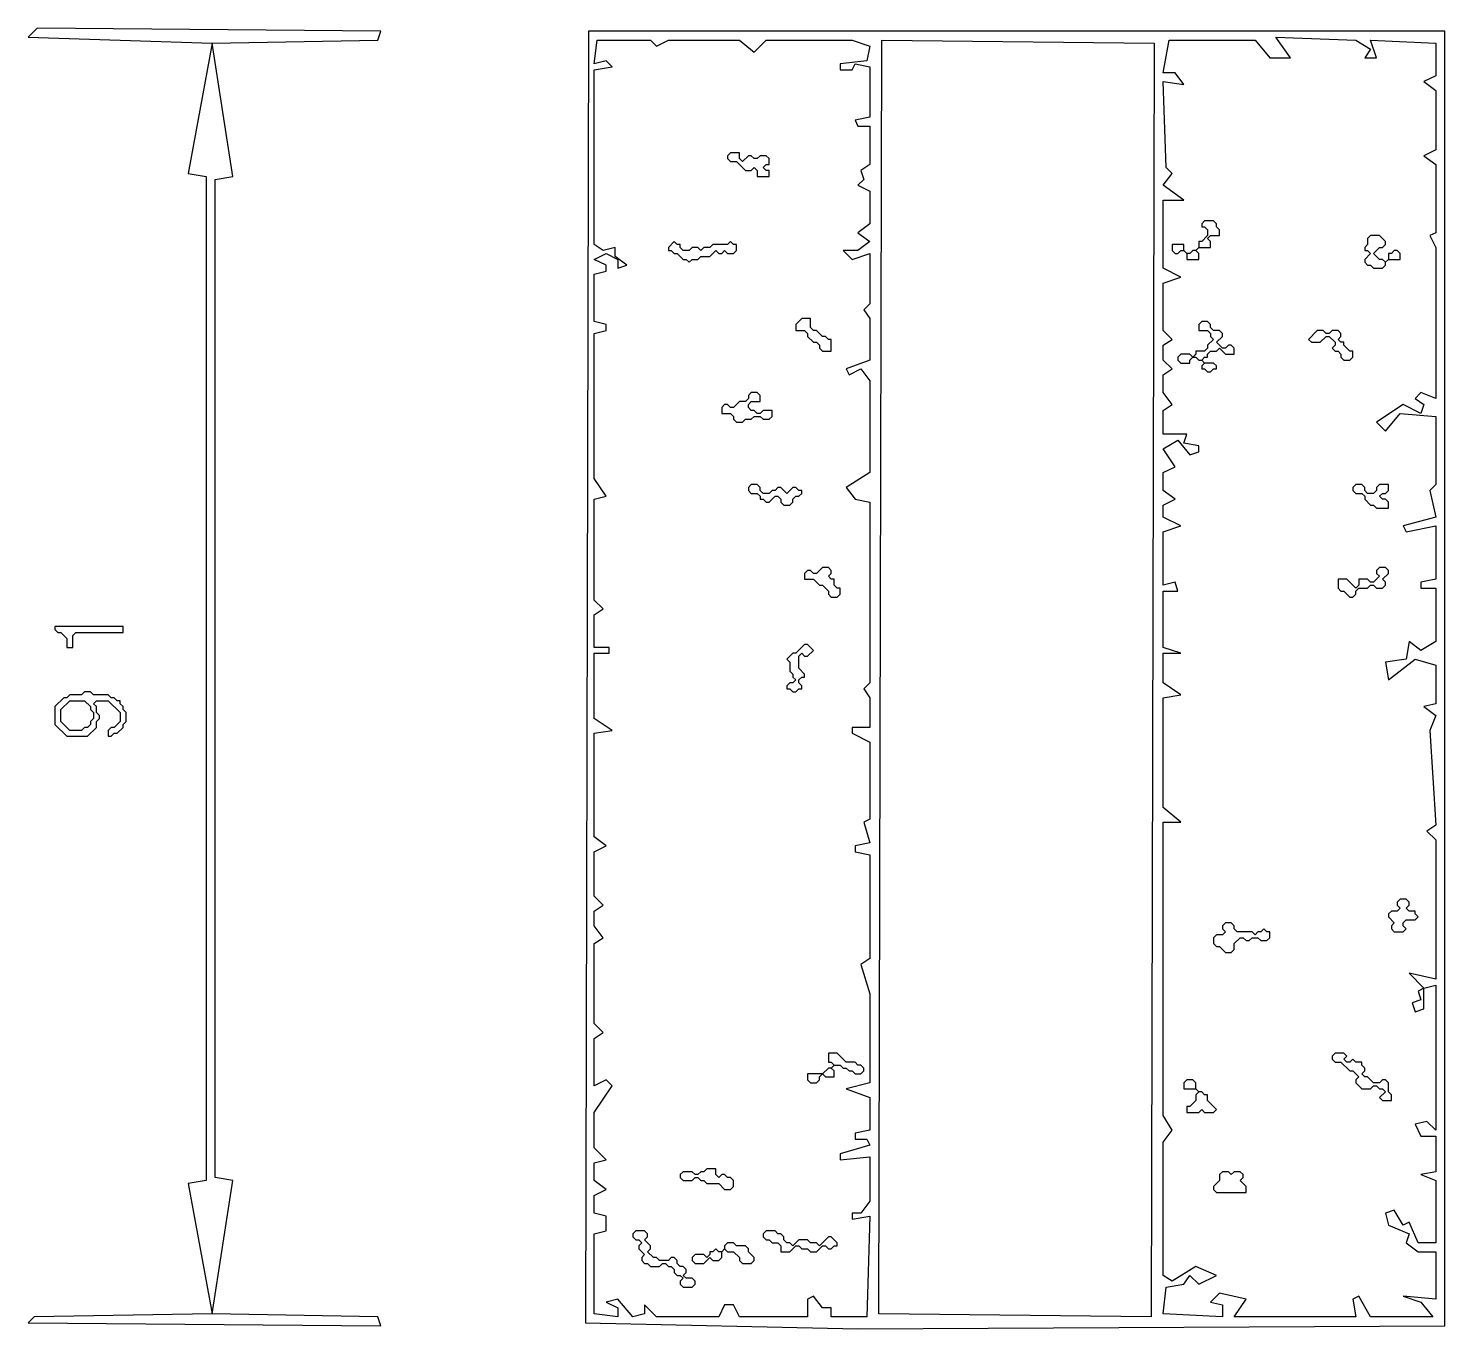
# Model space of a CAD drawing. Extents: x 17 to 323, y -435 to -5.
# Drawn here: x 128.3 to 176.1, y -98.3 to -54.4 of the extents above; entities that cross this region are included whole.
import ezdxf

# ---------------------------------------------------------------- set-up
doc = ezdxf.new("R2010")
doc.units = 0

msp = doc.modelspace()

# ---------------------------------------------------------------- linework, layer by layer
at = {"layer": 'CONTOURS'}
for p, q in [((128.6, -54.4), (128.3, -54.7)), ((140.2, -54.5), (128.6, -54.4)), ((128.3, -54.7), (134.5, -54.9)), ((134.5, -54.9), (133.7, -59.3)), ((134.5, -54.9), (140.1, -54.8)), ((135.2, -59.4), (134.5, -54.9)), ((140.1, -54.8), (140.2, -54.5)), ((147.2, -54.5), (147.1, -98.1)), ((176.1, -54.5), (147.2, -54.5)), ((147.4, -55.6), (147.5, -54.8)), ((147.5, -54.8), (149.3, -54.8)), ((149.3, -54.8), (149.5, -55)), ((149.5, -55), (149.9, -54.8)), ((149.9, -54.8), (152.3, -54.8)), ((152.3, -54.8), (152.8, -55.2)), ((152.8, -55.2), (153.2, -54.8)), ((153.2, -54.8), (156.1, -54.8)), ((156.1, -54.8), (156.7, -55)), ((157, -97.8), (157.1, -54.8)), ((157.1, -54.8), (166.3, -54.9)), ((166.3, -54.9), (166.2, -97.9)), ((166.6, -55.9), (166.8, -54.8)), ((166.8, -54.8), (169.7, -54.8)), ((169.7, -54.8), (170.2, -55.4)), ((170.9, -55.4), (170.4, -54.7)), ((170.4, -54.7), (173.1, -54.8)), ((173.1, -54.8), (173.6, -55.1)), ((173.8, -55.4), (173.6, -54.8)), ((173.6, -54.8), (175.8, -54.9)), ((175.8, -54.9), (175.8, -56)), ((176.1, -98.2), (176.1, -54.5)), ((156.7, -55), (156.6, -55.5)), ((170.2, -55.4), (170.9, -55.4)), ((173.6, -55.1), (173.4, -55.4)), ((173.4, -55.4), (173.8, -55.4)), ((147.8, -55.5), (147.4, -55.6)), ((147.4, -55.8), (148, -55.7)), ((147.4, -61.7), (147.4, -55.8)), ((148, -55.7), (147.8, -55.5)), ((156.6, -55.5), (155.7, -55.6)), ((155.7, -55.6), (155.7, -55.8)), ((155.7, -55.8), (156.1, -55.8)), ((156.1, -55.8), (156.2, -55.6)), ((156.2, -55.6), (156.7, -55.7)), ((156.7, -55.7), (156.7, -57.4)), ((167, -55.9), (166.6, -55.9)), ((167.3, -56.3), (167, -55.9)), ((166.7, -59.1), (166.6, -56.2)), ((166.6, -56.2), (167.3, -56.3)), ((175.8, -56), (175.4, -56.2)), ((175.4, -56.2), (175.8, -56.5)), ((175.8, -56.5), (175.8, -58.5)), ((156.7, -57.4), (156.2, -57.5)), ((156.2, -57.5), (156.3, -57.7)), ((156.3, -57.7), (156.7, -57.7)), ((156.7, -57.7), (156.7, -59)), ((152, -58.6), (151.9, -58.7)), ((151.9, -58.7), (151.9, -58.8)), ((152.3, -58.6), (152, -58.6)), ((152.3, -58.8), (152.3, -58.6)), ((152.6, -58.7), (152.4, -58.9)), ((152.7, -58.7), (152.6, -58.7)), ((152.8, -58.8), (152.7, -58.7)), ((153, -58.7), (152.9, -58.8)), ((153.2, -58.7), (153, -58.7)), ((153.3, -58.8), (153.2, -58.7)), ((175.8, -58.5), (175.4, -58.7)), ((175.4, -58.7), (175.8, -59)), ((151.9, -58.8), (152, -58.9)), ((152, -58.9), (152.2, -58.9)), ((152.2, -58.9), (152.5, -59.2)), ((152.4, -58.9), (152.3, -58.8)), ((152.5, -59.2), (152.7, -59.2)), ((152.7, -59.2), (152.8, -59.1)), ((152.9, -58.8), (152.8, -58.8)), ((152.8, -59.1), (152.9, -59.2)), ((152.9, -59.2), (152.9, -59.4)), ((153.1, -59.1), (153.2, -59)), ((153.2, -59.2), (153.1, -59.1)), ((153.2, -59), (153.3, -59)), ((153.3, -59.2), (153.2, -59.2)), ((153.3, -59), (153.3, -58.8)), ((153.3, -59.4), (153.3, -59.2)), ((156.7, -59), (156.4, -59.2)), ((156.4, -59.2), (156.5, -59.5)), ((166.9, -59.3), (166.7, -59.1)), ((175.8, -59), (175.8, -61.3)), ((133.7, -59.3), (134.3, -59.4)), ((134.3, -59.4), (134.3, -93.3)), ((134.6, -59.5), (135.2, -59.4)), ((134.6, -93.2), (134.6, -59.5)), ((152.9, -59.4), (153.3, -59.4)), ((156.5, -59.5), (156.3, -59.7)), ((156.3, -59.7), (156.7, -59.9)), ((166.6, -59.7), (166.9, -59.3)), ((167.3, -60.2), (166.6, -59.7)), ((156.7, -59.9), (156.7, -61)), ((166.6, -62.5), (166.6, -60.2)), ((166.6, -60.2), (167.3, -60.2)), ((156.7, -61), (156.3, -61.3)), ((168, -60.9), (167.9, -61)), ((167.9, -61), (167.9, -61.1)), ((167.9, -61.1), (168, -61.1)), ((168.3, -60.9), (168, -60.9)), ((168, -61.1), (168.1, -61.2)), ((168.4, -61), (168.3, -60.9)), ((168.4, -61.1), (168.4, -61)), ((168.5, -61.2), (168.4, -61.1)), ((150.1, -61.6), (149.9, -61.8)), ((150.2, -61.7), (150.1, -61.6)), ((152, -61.6), (151.9, -61.7)), ((152.1, -61.7), (152, -61.6)), ((156.3, -61.3), (156.7, -61.6)), ((156.7, -61.6), (156.3, -61.9)), ((167.9, -61.6), (167.8, -61.6)), ((167.8, -61.6), (167.8, -61.8)), ((168.1, -61.4), (167.9, -61.6)), ((168.1, -61.2), (168.1, -61.4)), ((168.1, -61.5), (168.2, -61.4)), ((168.2, -61.6), (168.1, -61.5)), ((168.2, -61.4), (168.5, -61.4)), ((168.2, -61.8), (168.2, -61.6)), ((168.5, -61.4), (168.5, -61.2)), ((173.6, -61.4), (173.5, -61.5)), ((173.5, -61.5), (173.5, -61.7)), ((173.9, -61.4), (173.6, -61.4)), ((174.1, -61.6), (173.9, -61.4)), ((174.1, -61.7), (174.1, -61.6)), ((175.8, -61.3), (175.6, -61.4)), ((175.6, -61.4), (175.8, -61.8)), ((147.7, -61.9), (147.4, -61.7)), ((147.4, -62.2), (147.8, -62)), ((148.1, -61.8), (147.7, -61.9)), ((147.8, -62), (148.2, -62.2)), ((148.1, -62.1), (148.1, -61.8)), ((148.5, -62.4), (148.1, -62.1)), ((149.9, -61.8), (149.9, -61.9)), ((149.9, -61.9), (150, -61.9)), ((150, -61.9), (150.1, -62)), ((150.1, -62), (150.2, -62)), ((150.3, -61.7), (150.2, -61.7)), ((150.2, -62), (150.4, -62.2)), ((150.3, -61.8), (150.3, -61.7)), ((150.4, -61.9), (150.3, -61.8)), ((150.6, -61.9), (150.4, -61.9)), ((150.7, -61.8), (150.6, -61.9)), ((150.9, -61.8), (150.7, -61.8)), ((151, -61.9), (150.9, -61.8)), ((150.9, -62.2), (151, -62.1)), ((151.1, -61.8), (151, -61.9)), ((151, -62.1), (151.3, -62.1)), ((151.3, -61.8), (151.1, -61.8)), ((151.4, -61.7), (151.3, -61.8)), ((151.3, -62.1), (151.5, -61.9)), ((151.9, -61.7), (151.4, -61.7)), ((151.5, -61.9), (151.6, -62)), ((151.6, -62), (151.7, -62)), ((151.7, -62), (151.8, -61.9)), ((151.8, -61.9), (151.9, -62)), ((151.9, -62), (152.1, -62)), ((152.2, -61.7), (152.1, -61.7)), ((152.1, -62), (152.2, -61.9)), ((152.2, -61.9), (152.2, -61.7)), ((156.3, -61.9), (155.8, -61.9)), ((155.8, -61.9), (156.1, -62.2)), ((156.1, -62.2), (156.7, -62)), ((156.7, -62), (156.7, -63.7)), ((167.3, -61.7), (166.9, -61.7)), ((166.9, -61.7), (166.9, -61.9)), ((166.9, -61.9), (167, -62)), ((167, -62), (167.1, -62)), ((167.1, -62), (167.2, -61.9)), ((167.2, -61.9), (167.3, -61.9)), ((167.3, -61.9), (167.3, -61.7)), ((167.4, -62), (167.3, -61.9)), ((167.3, -61.9), (167.4, -62)), ((167.5, -62), (167.4, -62)), ((167.4, -62), (167.4, -62.2)), ((167.6, -61.9), (167.5, -62)), ((167.7, -61.9), (167.6, -61.9)), ((167.8, -61.8), (167.7, -61.9)), ((167.7, -61.9), (167.8, -61.8)), ((167.8, -62), (167.7, -61.9)), ((167.8, -61.8), (168.2, -61.8)), ((167.8, -62.2), (167.8, -62)), ((173.5, -61.7), (173.4, -61.8)), ((173.4, -61.8), (173.4, -61.9)), ((173.4, -61.9), (173.5, -61.9)), ((173.6, -62), (173.4, -62.2)), ((173.5, -61.9), (173.6, -62)), ((173.7, -62), (173.9, -61.8)), ((173.9, -62.2), (173.7, -62)), ((173.9, -61.8), (174, -61.8)), ((174, -61.8), (174.1, -61.7)), ((174.3, -62), (174.2, -62)), ((174.2, -62), (174.2, -62.2)), ((174.4, -61.9), (174.3, -62)), ((174.5, -61.9), (174.4, -61.9)), ((174.6, -62), (174.5, -61.9)), ((174.6, -62.2), (174.6, -62)), ((175.8, -61.8), (175.8, -66.9)), ((147.8, -62.4), (147.4, -62.2)), ((147.4, -62.7), (147.8, -62.6)), ((147.8, -62.6), (147.8, -62.4)), ((148.2, -62.2), (148.2, -62.5)), ((148.2, -62.5), (148.5, -62.4)), ((150.4, -62.2), (150.5, -62.2)), ((150.5, -62.2), (150.6, -62.3)), ((150.6, -62.3), (150.7, -62.2)), ((150.7, -62.2), (150.9, -62.2)), ((167.2, -62.8), (166.6, -62.5)), ((167.4, -62.2), (167.8, -62.2)), ((173.4, -62.2), (173.4, -62.3)), ((173.4, -62.3), (173.5, -62.4)), ((173.5, -62.4), (173.6, -62.4)), ((173.6, -62.4), (173.7, -62.5)), ((173.7, -62.5), (174, -62.5)), ((174, -62.2), (173.9, -62.2)), ((174.1, -62.3), (174, -62.2)), ((174, -62.5), (174.1, -62.4)), ((174.1, -62.3), (174.2, -62.2)), ((174.2, -62.2), (174.1, -62.3)), ((174.1, -62.4), (174.1, -62.3)), ((174.2, -62.2), (174.6, -62.2)), ((147.4, -64.3), (147.4, -62.7)), ((166.6, -63), (167.2, -62.8)), ((166.6, -64.6), (166.6, -63)), ((156.7, -63.7), (156.5, -63.9)), ((156.5, -63.9), (156.7, -64.2)), ((147.8, -64.4), (147.4, -64.3)), ((147.8, -64.6), (147.8, -64.4)), ((154.4, -64.2), (154.2, -64.4)), ((154.2, -64.4), (154.2, -64.6)), ((154.7, -64.2), (154.4, -64.2)), ((154.7, -64.5), (154.7, -64.2)), ((154.8, -64.6), (154.7, -64.5)), ((156.7, -64.2), (156.7, -65.6)), ((167.9, -64.3), (167.8, -64.4)), ((167.8, -64.4), (167.8, -64.6)), ((168.1, -64.3), (167.9, -64.3)), ((168.2, -64.4), (168.1, -64.3)), ((168.2, -64.5), (168.2, -64.4)), ((168.3, -64.6), (168.2, -64.5)), ((147.4, -64.7), (147.8, -64.6)), ((147.4, -69.6), (147.4, -64.7)), ((154.2, -64.6), (154.5, -64.6)), ((154.5, -64.6), (154.6, -64.7)), ((154.6, -64.7), (154.6, -64.8)), ((154.6, -64.8), (154.8, -65)), ((154.9, -64.6), (154.8, -64.6)), ((154.8, -65), (154.9, -65)), ((155.1, -64.8), (154.9, -64.6)), ((154.9, -65), (155, -65.1)), ((155.2, -64.8), (155.1, -64.8)), ((155.3, -64.9), (155.2, -64.8)), ((155.4, -64.9), (155.3, -64.9)), ((155.4, -65.3), (155.4, -64.9)), ((166.9, -64.9), (166.6, -64.6)), ((166.6, -65.1), (166.9, -64.9)), ((167.8, -64.6), (168.1, -64.6)), ((168.1, -64.6), (168.2, -64.7)), ((168.3, -64.9), (168.1, -65.1)), ((168.2, -64.7), (168.2, -64.8)), ((168.2, -64.8), (168.3, -64.9)), ((168.5, -64.6), (168.3, -64.6)), ((168.4, -65), (168.6, -64.8)), ((168.6, -65.2), (168.4, -65)), ((168.6, -64.7), (168.5, -64.6)), ((168.6, -64.8), (168.6, -64.7)), ((171.8, -64.6), (171.5, -64.9)), ((171.5, -64.9), (171.6, -65)), ((171.6, -65), (171.9, -65)), ((172, -64.6), (171.8, -64.6)), ((171.9, -65), (172.1, -64.8)), ((172.1, -64.7), (172, -64.6)), ((172.2, -64.7), (172.1, -64.7)), ((172.1, -64.8), (172.2, -64.8)), ((172.3, -64.6), (172.2, -64.7)), ((172.2, -64.8), (172.4, -65)), ((172.5, -64.6), (172.3, -64.6)), ((172.4, -65), (172.4, -65.1)), ((172.6, -64.7), (172.5, -64.6)), ((172.5, -64.9), (172.6, -64.8)), ((172.6, -65), (172.5, -64.9)), ((172.6, -64.8), (172.6, -64.7)), ((172.7, -65), (172.6, -65)), ((172.7, -65.1), (172.7, -65)), ((155, -65.1), (155, -65.2)), ((155, -65.2), (155.1, -65.3)), ((155.1, -65.3), (155.4, -65.3)), ((166.6, -65.6), (166.6, -65.1)), ((167.2, -65.4), (167.1, -65.5)), ((167.5, -65.4), (167.2, -65.4)), ((167.6, -65.5), (167.5, -65.4)), ((167.7, -65.4), (167.6, -65.5)), ((168, -65.3), (167.7, -65.3)), ((167.7, -65.3), (167.7, -65.4)), ((168.1, -65.2), (168, -65.3)), ((168.1, -65.1), (168.1, -65.2)), ((168.1, -65.4), (168.2, -65.3)), ((168.1, -65.5), (168.1, -65.4)), ((168.2, -65.3), (168.4, -65.3)), ((168.4, -65.3), (168.5, -65.2)), ((168.5, -65.2), (168.7, -65.4)), ((168.7, -65.2), (168.6, -65.2)), ((168.8, -65.1), (168.7, -65.2)), ((168.7, -65.4), (169, -65.4)), ((168.9, -65.1), (168.8, -65.1)), ((169, -65.2), (168.9, -65.1)), ((169, -65.4), (169, -65.2)), ((172.4, -65.1), (172.3, -65.2)), ((172.3, -65.2), (172.4, -65.3)), ((172.4, -65.3), (172.5, -65.3)), ((172.5, -65.3), (172.6, -65.4)), ((172.6, -65.4), (172.6, -65.5)), ((172.9, -65.3), (172.7, -65.1)), ((173, -65.3), (172.9, -65.3)), ((173, -65.5), (173, -65.3)), ((156.7, -65.6), (155.9, -65.9)), ((155.9, -65.9), (156, -66.1)), ((156, -66.1), (156.4, -65.9)), ((156.4, -65.9), (156.7, -66.3)), ((166.9, -65.9), (166.6, -65.6)), ((166.6, -66.1), (166.9, -65.9)), ((167.1, -65.5), (167.1, -65.6)), ((167.1, -65.6), (167.2, -65.7)), ((167.2, -65.7), (167.5, -65.7)), ((167.5, -65.6), (167.6, -65.5)), ((167.5, -65.7), (167.5, -65.6)), ((167.6, -65.5), (167.7, -65.5)), ((167.7, -65.5), (167.8, -65.6)), ((167.8, -65.6), (167.9, -65.6)), ((167.9, -65.6), (168, -65.5)), ((167.9, -65.6), (168, -65.7)), ((168, -65.7), (167.9, -65.6)), ((168, -65.7), (167.9, -65.8)), ((167.9, -65.8), (167.9, -65.9)), ((167.9, -65.9), (168, -65.9)), ((168, -65.5), (168.1, -65.5)), ((168.3, -65.7), (168, -65.7)), ((168, -65.9), (168.1, -66)), ((168.2, -66), (168.3, -65.9)), ((168.4, -65.8), (168.3, -65.7)), ((168.3, -65.9), (168.4, -65.9)), ((168.4, -65.9), (168.4, -65.8)), ((172.6, -65.5), (172.7, -65.6)), ((172.7, -65.6), (172.9, -65.6)), ((172.9, -65.6), (173, -65.5)), ((156.7, -66.3), (156.7, -69.4)), ((166.6, -66.7), (166.6, -66.1)), ((168.1, -66), (168.2, -66)), ((152.6, -66.9), (152.5, -67)), ((152.7, -66.7), (152.6, -66.8)), ((152.6, -66.8), (152.6, -66.9)), ((152.9, -66.7), (152.7, -66.7)), ((153, -66.8), (152.9, -66.7)), ((153, -67), (153, -66.8)), ((166.9, -67.1), (166.6, -66.7)), ((175.3, -66.7), (175.1, -66.9)), ((175.1, -66.9), (175.4, -67.1)), ((175.8, -66.9), (175.3, -66.7)), ((151.8, -67.1), (151.7, -67.2)), ((151.7, -67.2), (151.7, -67.4)), ((151.9, -67.1), (151.8, -67.1)), ((152, -67.2), (151.9, -67.1)), ((152.1, -67.2), (152, -67.2)), ((152.3, -67), (152.1, -67.2)), ((152.5, -67), (152.3, -67)), ((152.6, -67.1), (152.7, -67)), ((152.6, -67.2), (152.6, -67.1)), ((152.7, -67.3), (152.6, -67.2)), ((152.7, -67), (153, -67)), ((152.8, -67.3), (152.7, -67.3)), ((152.9, -67.4), (152.8, -67.3)), ((153.1, -67.3), (153, -67.4)), ((153.4, -67.3), (153.1, -67.3)), ((153.4, -67.5), (153.4, -67.3)), ((166.6, -67.3), (166.9, -67.1)), ((166.6, -68.1), (166.6, -67.3)), ((174.7, -67.1), (173.8, -67.7)), ((175.3, -67.4), (174.7, -67.1)), ((175.4, -67.1), (175.3, -67.4)), ((151.7, -67.4), (152, -67.4)), ((152, -67.4), (152.1, -67.5)), ((152.1, -67.5), (152.1, -67.6)), ((152.1, -67.6), (152.2, -67.7)), ((152.2, -67.7), (152.4, -67.7)), ((152.4, -67.7), (152.5, -67.6)), ((152.5, -67.6), (152.7, -67.6)), ((152.7, -67.6), (152.8, -67.5)), ((152.8, -67.5), (153, -67.5)), ((153, -67.4), (152.9, -67.4)), ((153, -67.5), (153.1, -67.6)), ((153.1, -67.6), (153.3, -67.6)), ((153.3, -67.6), (153.4, -67.5)), ((173.8, -67.7), (174.1, -68)), ((174.1, -68), (174.6, -67.4)), ((174.6, -67.4), (175.8, -67.5)), ((175.8, -67.5), (175.8, -69.8)), ((167.4, -68.1), (166.6, -68.1)), ((166.6, -68.6), (167.1, -68.3)), ((167.1, -68.3), (167.5, -68.8)), ((167.3, -68.4), (167.4, -68.1)), ((167, -69.2), (166.6, -68.6)), ((167.8, -68.5), (167.3, -68.4)), ((167.5, -68.8), (167.8, -68.7)), ((167.8, -68.7), (167.8, -68.5)), ((166.6, -69.4), (167, -69.2)), ((147.8, -70.2), (147.4, -69.6)), ((156.7, -69.4), (155.9, -69.9)), ((166.6, -70), (166.6, -69.4)), ((147.4, -70.3), (147.8, -70.2)), ((152.7, -69.8), (152.6, -69.9)), ((152.6, -69.9), (152.6, -70)), ((152.6, -70), (152.7, -70.1)), ((152.9, -69.8), (152.7, -69.8)), ((152.7, -70.1), (152.9, -70.1)), ((153, -69.9), (152.9, -69.8)), ((152.9, -70.1), (153, -70.2)), ((153, -70), (153, -69.9)), ((153.1, -70.1), (153, -70)), ((153, -70.2), (153, -70.3)), ((153.3, -70.1), (153.1, -70.1)), ((153.4, -70), (153.3, -70.1)), ((153.3, -70.4), (153.5, -70.2)), ((153.5, -70), (153.4, -70)), ((153.6, -69.9), (153.5, -70)), ((153.5, -70.2), (153.6, -70.2)), ((153.7, -69.9), (153.6, -69.9)), ((153.6, -70.2), (153.7, -70.3)), ((153.9, -70.1), (153.7, -69.9)), ((154.1, -69.9), (153.9, -70.1)), ((154.2, -69.9), (154.1, -69.9)), ((154.1, -70.3), (154.2, -70.2)), ((154.3, -70), (154.2, -69.9)), ((154.2, -70.2), (154.3, -70.2)), ((154.4, -70), (154.3, -70)), ((154.3, -70.2), (154.4, -70.1)), ((154.4, -70.1), (154.4, -70)), ((155.9, -69.9), (156.2, -70.3)), ((167, -70.3), (166.6, -70)), ((173.1, -69.8), (173, -69.9)), ((173, -69.9), (173, -70)), ((173, -70), (173.1, -70.1)), ((173.3, -69.8), (173.1, -69.8)), ((173.1, -70.1), (173.3, -70.1)), ((173.4, -69.9), (173.3, -69.8)), ((173.3, -70.1), (173.4, -70.2)), ((173.4, -70), (173.4, -69.9)), ((173.5, -70.1), (173.4, -70)), ((173.4, -70.2), (173.4, -70.3)), ((173.7, -70.1), (173.5, -70.1)), ((173.8, -70), (173.7, -70.1)), ((173.9, -69.8), (173.8, -69.9)), ((173.8, -69.9), (173.8, -70)), ((174.2, -69.8), (173.9, -69.8)), ((173.9, -70.2), (174, -70.1)), ((174, -70.3), (173.9, -70.2)), ((174, -70.1), (174.1, -70.1)), ((174.1, -70.1), (174.2, -70)), ((174.2, -70), (174.2, -69.8)), ((175.8, -69.8), (175.6, -70)), ((175.6, -70), (175.8, -70.9)), ((147.4, -73.7), (147.4, -70.3)), ((153, -70.3), (153.1, -70.3)), ((153.1, -70.3), (153.2, -70.4)), ((153.2, -70.4), (153.3, -70.4)), ((153.7, -70.3), (153.7, -70.4)), ((153.7, -70.4), (153.8, -70.5)), ((153.8, -70.5), (154, -70.5)), ((154, -70.5), (154.1, -70.4)), ((154.1, -70.4), (154.1, -70.3)), ((156.2, -70.3), (156.7, -70.4)), ((156.7, -70.4), (156.7, -76.5)), ((166.6, -70.5), (167, -70.3)), ((166.6, -70.9), (166.6, -70.5)), ((173.4, -70.3), (173.6, -70.5)), ((173.6, -70.5), (173.7, -70.5)), ((173.7, -70.5), (173.8, -70.6)), ((173.8, -70.6), (174.2, -70.6)), ((174.1, -70.3), (174, -70.3)), ((174.2, -70.4), (174.1, -70.3)), ((174.2, -70.6), (174.2, -70.4)), ((167.2, -71.2), (166.6, -70.9)), ((166.6, -71.4), (167.2, -71.2)), ((175.8, -70.9), (174.7, -71.2)), ((174.7, -71.2), (174.8, -71.4)), ((174.8, -71.4), (175.8, -71.2)), ((175.8, -71.2), (175.8, -73)), ((166.6, -73.2), (166.6, -71.4)), ((155.1, -72.6), (154.9, -72.8)), ((155.3, -72.6), (155.1, -72.6)), ((155.4, -72.7), (155.3, -72.6)), ((173.9, -72.6), (173.8, -72.7)), ((174.1, -72.6), (173.9, -72.6)), ((174.2, -72.7), (174.1, -72.6)), ((154.6, -72.7), (154.5, -72.8)), ((154.5, -72.8), (154.5, -73)), ((154.5, -73), (154.8, -73)), ((154.7, -72.7), (154.6, -72.7)), ((154.8, -72.8), (154.7, -72.7)), ((154.9, -72.8), (154.8, -72.8)), ((154.8, -73), (155, -73.2)), ((155.3, -72.9), (155.4, -72.8)), ((155.4, -73), (155.3, -72.9)), ((155.4, -72.8), (155.4, -72.7)), ((155.5, -73), (155.4, -73)), ((155.5, -73.2), (155.5, -73)), ((167, -73.1), (166.6, -73.2)), ((167.1, -73.4), (167, -73.1)), ((172.8, -73), (172.5, -73)), ((172.5, -73), (172.5, -73.3)), ((173.1, -73.3), (172.8, -73)), ((173.5, -73), (173.2, -73)), ((173.2, -73), (173.2, -73.2)), ((173.6, -73.1), (173.5, -73)), ((173.7, -73.1), (173.6, -73.1)), ((173.9, -72.9), (173.7, -73.1)), ((173.8, -72.7), (173.8, -72.8)), ((173.8, -72.8), (173.9, -72.9)), ((174, -73), (174.2, -72.8)), ((174.1, -73.1), (174, -73)), ((174.1, -73.2), (174.1, -73.1)), ((174.2, -72.8), (174.2, -72.7)), ((175.8, -73), (175.3, -73.1)), ((175.3, -73.1), (175.3, -73.3)), ((155, -73.2), (155.1, -73.2)), ((155.1, -73.2), (155.3, -73.4)), ((155.3, -73.4), (155.3, -73.5)), ((155.3, -73.5), (155.4, -73.6)), ((155.4, -73.6), (155.6, -73.6)), ((155.6, -73.3), (155.5, -73.2)), ((155.7, -73.3), (155.6, -73.3)), ((155.6, -73.6), (155.7, -73.5)), ((155.7, -73.5), (155.7, -73.3)), ((166.6, -75.3), (166.6, -73.4)), ((166.6, -73.4), (167.1, -73.4)), ((172.5, -73.3), (172.6, -73.4)), ((172.6, -73.4), (172.7, -73.4)), ((172.7, -73.4), (172.9, -73.6)), ((172.9, -73.6), (173, -73.6)), ((173, -73.6), (173.1, -73.5)), ((173.2, -73.2), (173.1, -73.3)), ((173.1, -73.4), (173.2, -73.3)), ((173.1, -73.5), (173.1, -73.4)), ((173.2, -73.3), (173.5, -73.3)), ((173.5, -73.3), (173.6, -73.2)), ((173.6, -73.2), (173.7, -73.2)), ((173.7, -73.2), (173.8, -73.3)), ((173.8, -73.3), (174, -73.3)), ((174, -73.3), (174.1, -73.2)), ((175.3, -73.3), (175.8, -73.3)), ((175.8, -73.3), (175.8, -75.1)), ((147.7, -74), (147.4, -73.7)), ((147.4, -74.2), (147.7, -74)), ((147.4, -75.3), (147.4, -74.2)), ((129.2, -74.6), (129.2, -74.7)), ((131.5, -74.6), (129.2, -74.6)), ((129.2, -74.7), (129.3, -74.8)), ((129.3, -74.8), (129.4, -74.8)), ((129.4, -74.8), (129.6, -75)), ((129.6, -75), (129.6, -75.3)), ((129.8, -74.9), (129.9, -74.8)), ((129.8, -75.3), (129.8, -74.9)), ((129.9, -74.8), (131.5, -74.8)), ((131.5, -74.8), (131.5, -74.6)), ((129.6, -75.3), (129.8, -75.3)), ((147.9, -75.3), (147.4, -75.3)), ((147.4, -77.7), (147.4, -75.5)), ((147.4, -75.5), (147.9, -75.5)), ((147.9, -75.5), (147.9, -75.3)), ((154.1, -75.5), (153.9, -75.7)), ((154.2, -75.5), (154.1, -75.5)), ((154.5, -75.2), (154.2, -75.5)), ((154.3, -75.6), (154.4, -75.5)), ((154.4, -75.5), (154.5, -75.6)), ((154.6, -75.2), (154.5, -75.2)), ((154.8, -75.4), (154.6, -75.2)), ((154.6, -75.6), (154.8, -75.4)), ((167.2, -75.5), (166.6, -75.3)), ((166.6, -76.5), (166.6, -75.5)), ((166.6, -75.5), (167.2, -75.5)), ((174.9, -75.1), (174.8, -75.7)), ((175.3, -75.4), (174.9, -75.1)), ((175.8, -75.1), (175.3, -75.4)), ((153.9, -75.7), (154, -75.8)), ((154, -75.8), (154, -76.1)), ((154.3, -76), (154.3, -75.6)), ((154.5, -76.2), (154.3, -76)), ((154.5, -75.6), (154.6, -75.6)), ((174.8, -75.7), (174.1, -75.8)), ((174.1, -75.8), (174.2, -76.4)), ((174.2, -76.4), (175.1, -75.7)), ((175.1, -75.7), (175.8, -75.9)), ((175.8, -75.9), (175.8, -77.2)), ((154, -76.1), (154.1, -76.2)), ((154.1, -76.2), (154.1, -76.3)), ((154.1, -76.3), (154.2, -76.4)), ((154.2, -76.4), (154.1, -76.5)), ((154.3, -76.4), (154.4, -76.3)), ((154.3, -76.5), (154.3, -76.4)), ((154.4, -76.3), (154.5, -76.3)), ((154.5, -76.3), (154.5, -76.2)), ((129.7, -76.9), (129.6, -77)), ((130.1, -76.9), (129.7, -76.9)), ((130.2, -76.8), (130.1, -76.9)), ((130.4, -76.8), (130.2, -76.8)), ((130.5, -76.9), (130.4, -76.8)), ((131, -76.9), (130.5, -76.9)), ((131.1, -77), (131, -76.9)), ((154, -76.5), (153.9, -76.6)), ((153.9, -76.6), (153.9, -76.7)), ((153.9, -76.7), (154, -76.7)), ((154.1, -76.5), (154, -76.5)), ((154, -76.7), (154.1, -76.8)), ((154.1, -76.8), (154.2, -76.8)), ((154.2, -76.8), (154.3, -76.7)), ((154.4, -76.6), (154.3, -76.5)), ((154.3, -76.7), (154.4, -76.7)), ((154.4, -76.7), (154.4, -76.6)), ((156.7, -76.5), (156.5, -76.7)), ((156.5, -76.7), (156.7, -77)), ((167.2, -76.9), (166.6, -76.5)), ((166.6, -77), (167.2, -76.9)), ((129.5, -77), (129.2, -77.3)), ((129.2, -77.3), (129.2, -77.9)), ((129.4, -77.4), (129.7, -77.1)), ((129.4, -77.8), (129.4, -77.4)), ((129.6, -77), (129.5, -77)), ((129.7, -77.1), (130.2, -77.1)), ((130.2, -77.1), (130.4, -77.3)), ((130.4, -77.3), (130.4, -77.4)), ((130.4, -77.4), (130.5, -77.5)), ((130.5, -77.2), (130.6, -77.1)), ((130.6, -77.3), (130.5, -77.2)), ((130.6, -77.1), (131, -77.1)), ((130.6, -77.5), (130.6, -77.3)), ((131, -77.1), (131.4, -77.5)), ((131.2, -77), (131.1, -77)), ((131.3, -77.1), (131.2, -77)), ((131.4, -77.1), (131.3, -77.1)), ((131.4, -77.2), (131.4, -77.1)), ((131.5, -77.3), (131.4, -77.2)), ((131.5, -77.4), (131.5, -77.3)), ((131.6, -77.5), (131.5, -77.4)), ((156.7, -77), (156.7, -78)), ((166.6, -80.7), (166.6, -77)), ((175.8, -77.2), (175.4, -77.3)), ((175.4, -77.3), (175.8, -77.6)), ((129.2, -77.9), (129.6, -78.3)), ((129.7, -78.1), (129.4, -77.8)), ((130.4, -77.9), (130.3, -78)), ((130.5, -77.7), (130.4, -77.8)), ((130.4, -77.8), (130.4, -77.9)), ((130.5, -77.5), (130.5, -77.7)), ((130.7, -77.6), (130.6, -77.5)), ((130.6, -77.8), (130.7, -77.7)), ((130.6, -78), (130.6, -77.8)), ((130.7, -77.7), (130.7, -77.6)), ((131.4, -77.8), (131.2, -78)), ((131.4, -77.5), (131.4, -77.8)), ((131.5, -77.9), (131.6, -77.8)), ((131.5, -78), (131.5, -77.9)), ((131.6, -77.8), (131.6, -77.5)), ((148, -78.1), (147.4, -77.7)), ((175.8, -77.6), (175.6, -78.1)), ((129.6, -78.3), (130.3, -78.3)), ((130.1, -78.1), (129.7, -78.1)), ((130.2, -78), (130.1, -78.1)), ((130.3, -78), (130.2, -78)), ((130.3, -78.3), (130.6, -78)), ((131.1, -78), (131, -78.1)), ((131, -78.1), (131, -78.3)), ((131, -78.3), (131.1, -78.3)), ((131.2, -78), (131.1, -78)), ((131.1, -78.3), (131.2, -78.2)), ((131.2, -78.2), (131.3, -78.2)), ((131.3, -78.2), (131.5, -78)), ((147.4, -78.2), (148, -78.1)), ((147.4, -81.7), (147.4, -78.2)), ((156.7, -78), (156.1, -78)), ((156.1, -78), (156.1, -78.2)), ((156.1, -78.2), (156.7, -78.5)), ((175.6, -78.1), (175.8, -81.3)), ((156.7, -78.5), (156.7, -81.1)), ((167.2, -81.2), (166.6, -80.7)), ((156.7, -81.1), (156.5, -81.2)), ((156.5, -81.2), (156.7, -81.9)), ((166.6, -91.1), (166.6, -81.2)), ((166.6, -81.2), (167.2, -81.2)), ((147.8, -82), (147.4, -81.7)), ((175.8, -81.3), (175.5, -81.5)), ((175.5, -81.5), (175.8, -81.8)), ((147.4, -82.2), (147.8, -82)), ((147.4, -83.7), (147.4, -82.2)), ((156.7, -81.9), (156.2, -82)), ((156.2, -82), (156.2, -82.2)), ((156.2, -82.2), (156.7, -82.3)), ((175.8, -81.8), (175.8, -86.5)), ((156.7, -82.3), (156.7, -85.8)), ((147.7, -84), (147.4, -83.7)), ((147.4, -84.2), (147.7, -84)), ((174.6, -83.8), (174.5, -83.9)), ((174.5, -83.9), (174.5, -84)), ((174.5, -84), (174.6, -84.1)), ((174.6, -84.1), (174.5, -84.2)), ((174.8, -83.8), (174.6, -83.8)), ((174.9, -83.9), (174.8, -83.8)), ((174.8, -84.1), (174.9, -84)), ((174.9, -84.2), (174.8, -84.1)), ((174.9, -84), (174.9, -83.9)), ((147.4, -84.7), (147.4, -84.2)), ((168.7, -84.6), (168.6, -84.7)), ((168.9, -84.6), (168.7, -84.6)), ((169, -84.7), (168.9, -84.6)), ((174.3, -84.2), (174.2, -84.3)), ((174.2, -84.3), (174.2, -84.4)), ((174.2, -84.4), (174.4, -84.6)), ((174.5, -84.2), (174.3, -84.2)), ((174.4, -84.6), (174.3, -84.7)), ((174.7, -84.6), (174.8, -84.5)), ((174.7, -84.7), (174.7, -84.6)), ((174.8, -84.5), (175.1, -84.5)), ((175.1, -84.2), (174.9, -84.2)), ((175.1, -84.3), (175.1, -84.2)), ((175.2, -84.4), (175.1, -84.3)), ((175.1, -84.5), (175.2, -84.4)), ((147.7, -85.1), (147.4, -84.7)), ((168.4, -85), (168.3, -85.1)), ((168.6, -85), (168.4, -85)), ((168.6, -84.7), (168.6, -84.8)), ((168.6, -84.8), (168.7, -84.9)), ((168.7, -84.9), (168.6, -85)), ((169, -84.8), (169, -84.7)), ((169.1, -84.9), (169, -84.8)), ((169.6, -84.9), (169.1, -84.9)), ((169.7, -85), (169.6, -84.9)), ((169.8, -84.9), (169.7, -85)), ((169.9, -84.9), (169.8, -84.9)), ((170, -84.8), (169.9, -84.9)), ((170.1, -84.9), (170, -84.8)), ((170.2, -84.9), (170.1, -84.9)), ((170.2, -85.1), (170.2, -84.9)), ((174.3, -84.7), (174.3, -84.8)), ((174.3, -84.8), (174.4, -84.9)), ((174.4, -84.9), (174.7, -84.9)), ((174.8, -84.8), (174.7, -84.7)), ((174.7, -84.9), (174.8, -84.8)), ((147.4, -85.3), (147.7, -85.1)), ((147.4, -88), (147.4, -85.3)), ((168.3, -85.1), (168.3, -85.3)), ((168.3, -85.3), (168.4, -85.4)), ((168.4, -85.4), (168.5, -85.4)), ((168.5, -85.4), (168.7, -85.6)), ((168.9, -85.6), (169, -85.5)), ((169, -85.3), (169.2, -85.1)), ((169, -85.5), (169, -85.3)), ((169.2, -85.1), (169.3, -85.1)), ((169.3, -85.1), (169.4, -85.2)), ((169.4, -85.2), (169.5, -85.2)), ((169.5, -85.2), (169.6, -85.1)), ((169.6, -85.1), (169.8, -85.1)), ((169.8, -85.1), (169.9, -85.2)), ((169.9, -85.2), (170.1, -85.2)), ((170.1, -85.2), (170.2, -85.1)), ((156.7, -85.8), (156.4, -86)), ((156.4, -86), (156.7, -87)), ((168.7, -85.6), (168.9, -85.6)), ((175.8, -86.5), (174.9, -86.3)), ((174.9, -86.3), (175.4, -86.8)), ((175.4, -86.8), (175.2, -86.9)), ((175.2, -86.9), (175.3, -87.2)), ((175.4, -86.8), (175.8, -86.7)), ((175.4, -87.5), (175.4, -86.8)), ((175.8, -86.7), (175.8, -91.6)), ((156.7, -87), (156.7, -90)), ((175.3, -87.2), (175, -87.3)), ((175, -87.3), (175.1, -87.6)), ((175.1, -87.6), (175.4, -87.5)), ((147.7, -88.3), (147.4, -88)), ((147.4, -88.5), (147.7, -88.3)), ((147.4, -90.1), (147.4, -88.5)), ((155.6, -89), (155.3, -89)), ((155.3, -89), (155.3, -89.3)), ((155.3, -89.3), (155.4, -89.3)), ((155.4, -89.3), (155.5, -89.4)), ((155.9, -89.3), (155.6, -89)), ((156.2, -89.3), (155.9, -89.3)), ((156.3, -89.4), (156.2, -89.3)), ((172.4, -89), (172.3, -89.1)), ((172.3, -89.1), (172.3, -89.2)), ((172.3, -89.2), (172.4, -89.3)), ((172.7, -89), (172.4, -89)), ((172.4, -89.3), (172.6, -89.3)), ((172.6, -89.3), (172.9, -89.6)), ((172.8, -89.1), (172.7, -89)), ((172.7, -89.2), (172.8, -89.1)), ((172.8, -89.3), (172.7, -89.2)), ((172.9, -89.3), (172.8, -89.3)), ((173, -89.2), (172.9, -89.3)), ((173.1, -89.3), (173, -89.2)), ((173.3, -89.3), (173.1, -89.3)), ((173.3, -89.4), (173.3, -89.3)), ((155.1, -89.7), (154.6, -89.7)), ((154.6, -89.7), (154.6, -89.9)), ((155, -89.8), (155.1, -89.7)), ((155, -89.9), (155, -89.8)), ((155.3, -89.5), (155.1, -89.7)), ((155.1, -89.7), (155.2, -89.8)), ((155.2, -89.8), (155.5, -89.8)), ((155.4, -89.5), (155.3, -89.5)), ((155.4, -89.5), (155.5, -89.4)), ((155.5, -89.4), (155.4, -89.5)), ((155.5, -89.6), (155.4, -89.5)), ((155.5, -89.4), (155.7, -89.4)), ((155.5, -89.8), (155.5, -89.6)), ((155.7, -89.4), (155.8, -89.5)), ((155.8, -89.5), (155.9, -89.5)), ((155.9, -89.5), (156, -89.6)), ((156, -89.6), (156.1, -89.6)), ((156.1, -89.6), (156.2, -89.7)), ((156.2, -89.7), (156.4, -89.7)), ((156.4, -89.4), (156.3, -89.4)), ((156.5, -89.5), (156.4, -89.4)), ((156.4, -89.7), (156.5, -89.6)), ((156.5, -89.6), (156.5, -89.5)), ((172.9, -89.6), (173, -89.6)), ((173, -89.6), (173.2, -89.8)), ((173.2, -89.8), (173.1, -89.9)), ((173.4, -89.5), (173.3, -89.4)), ((173.3, -89.7), (173.4, -89.6)), ((173.4, -89.8), (173.3, -89.7)), ((173.4, -89.6), (173.4, -89.5)), ((173.5, -89.8), (173.4, -89.8)), ((173.7, -90), (173.5, -89.8)), ((147.8, -89.9), (147.4, -90.1)), ((147.4, -91), (148, -90.1)), ((148, -90.1), (147.8, -89.9)), ((154.6, -89.9), (154.7, -90)), ((154.7, -90), (154.9, -90)), ((154.9, -90), (155, -89.9)), ((156.7, -90), (155.9, -90.2)), ((155.9, -90.2), (156.7, -90.5)), ((167.4, -89.9), (167.3, -90)), ((167.3, -90), (167.3, -90.2)), ((167.3, -90.2), (167.7, -90.2)), ((167.6, -89.9), (167.4, -89.9)), ((167.7, -90), (167.6, -89.9)), ((167.7, -90.2), (167.7, -90)), ((167.7, -90.2), (167.8, -90.3)), ((167.8, -90.3), (167.7, -90.2)), ((167.8, -90.3), (167.7, -90.4)), ((167.9, -90.3), (167.8, -90.3)), ((168, -90.4), (167.9, -90.3)), ((173.1, -89.9), (173.1, -90)), ((173.1, -90), (173.3, -90.2)), ((173.3, -90.2), (173.6, -90.2)), ((173.6, -90.2), (173.7, -90.1)), ((173.9, -90), (173.7, -90)), ((173.7, -90.1), (173.8, -90.1)), ((173.8, -90.1), (173.9, -90.2)), ((174, -89.9), (173.9, -90)), ((173.9, -90.2), (174, -90.2)), ((174.1, -90.3), (173.9, -90.5)), ((174.1, -89.9), (174, -89.9)), ((174, -90.2), (174.1, -90.3)), ((174.2, -90), (174.1, -89.9)), ((174.2, -90.3), (174.2, -90)), ((174.3, -90.4), (174.2, -90.3)), ((156.7, -90.5), (156.7, -91.6)), ((167.5, -90.8), (167.4, -90.8)), ((167.4, -90.8), (167.4, -91)), ((167.7, -90.6), (167.5, -90.8)), ((167.7, -90.4), (167.7, -90.6)), ((168.1, -90.4), (168, -90.4)), ((168.1, -90.6), (168.1, -90.4)), ((168.4, -90.9), (168.1, -90.6)), ((173.9, -90.5), (174, -90.6)), ((174, -90.6), (174.3, -90.6)), ((174.3, -90.6), (174.3, -90.4)), ((147.4, -92.2), (147.4, -91)), ((166.9, -91.6), (166.6, -91.1)), ((167.4, -91), (167.8, -91)), ((167.8, -91), (167.9, -90.9)), ((167.9, -90.9), (168, -91)), ((168, -91), (168.3, -91)), ((168.3, -91), (168.4, -90.9)), ((156.7, -91.6), (156.2, -91.7)), ((156.2, -91.7), (156.2, -91.9)), ((166.6, -92), (166.9, -91.6)), ((175.5, -91.3), (175.1, -91.4)), ((175.1, -91.4), (175.3, -91.8)), ((175.8, -91.6), (175.5, -91.3)), ((147.8, -92.6), (147.4, -92.2)), ((156.7, -92.1), (155.7, -92.4)), ((156.2, -91.9), (156.6, -91.9)), ((156.6, -91.9), (156.7, -92.1)), ((166.6, -96.5), (166.6, -92)), ((175.3, -91.8), (175.8, -91.8)), ((175.8, -91.8), (175.8, -93)), ((147.4, -92.7), (147.8, -92.6)), ((147.4, -93.3), (147.4, -92.7)), ((155.7, -92.4), (155.7, -92.6)), ((155.7, -92.6), (156.7, -92.5)), ((156.7, -92.5), (156.7, -94)), ((135.2, -93.3), (134.6, -93.2)), ((150.4, -93), (150.3, -93.1)), ((150.3, -93.1), (150.3, -93.2)), ((150.3, -93.2), (150.4, -93.3)), ((150.7, -93), (150.4, -93)), ((150.8, -93.1), (150.7, -93)), ((150.7, -93.3), (150.8, -93.2)), ((150.9, -93.1), (150.8, -93.1)), ((150.8, -93.2), (150.9, -93.2)), ((151, -93), (150.9, -93.1)), ((150.9, -93.2), (151, -93.3)), ((151.1, -93), (151, -93)), ((151.2, -92.9), (151.1, -93)), ((151.5, -92.9), (151.2, -92.9)), ((151.5, -93.1), (151.5, -92.9)), ((151.6, -93.2), (151.5, -93.1)), ((151.7, -93.1), (151.6, -93.2)), ((151.8, -93.1), (151.7, -93.1)), ((151.9, -93.2), (151.8, -93.1)), ((152, -93.2), (151.9, -93.2)), ((152.1, -93.3), (152, -93.2)), ((168.6, -93), (168.5, -93.1)), ((168.5, -93.1), (168.5, -93.3)), ((168.8, -93), (168.6, -93)), ((168.9, -93.1), (168.8, -93)), ((169, -93), (168.9, -93.1)), ((169.2, -93), (169, -93)), ((169.3, -93.1), (169.2, -93)), ((169.2, -93.3), (169.3, -93.2)), ((169.3, -93.2), (169.3, -93.1)), ((175.8, -93), (175.3, -93.1)), ((175.3, -93.1), (175.8, -93.3)), ((134.3, -93.3), (133.7, -93.4)), ((133.7, -93.4), (134.5, -97.8)), ((134.5, -97.8), (135.2, -93.3)), ((147.8, -93.6), (147.4, -93.3)), ((147.4, -93.8), (147.8, -93.6)), ((150.4, -93.3), (150.7, -93.3)), ((151, -93.3), (151.1, -93.3)), ((151.1, -93.3), (151.2, -93.4)), ((151.2, -93.4), (151.6, -93.4)), ((151.6, -93.4), (151.8, -93.6)), ((151.8, -93.6), (152, -93.6)), ((152, -93.6), (152.1, -93.5)), ((152.1, -93.5), (152.1, -93.3)), ((168.5, -93.3), (168.3, -93.5)), ((168.3, -93.5), (168.3, -93.6)), ((168.3, -93.6), (168.4, -93.7)), ((169.4, -93.5), (169.2, -93.3)), ((169.4, -93.7), (169.4, -93.5)), ((175.8, -93.3), (175.8, -95.4)), ((147.4, -94.4), (147.4, -93.8)), ((156.7, -94), (156.4, -94.4)), ((168.4, -93.7), (169.4, -93.7)), ((147.8, -94.5), (147.4, -94.4)), ((147.8, -95), (147.8, -94.5)), ((156.4, -94.4), (156.1, -94.4)), ((156.1, -94.4), (156.1, -94.6)), ((156.1, -94.6), (156.7, -94.5)), ((156.7, -94.5), (156.6, -97.9)), ((174.4, -94.3), (174.1, -94.4)), ((174.1, -94.4), (174.2, -94.8)), ((174.7, -94.8), (174.4, -94.3)), ((147.4, -95.1), (147.8, -95)), ((147.4, -97.8), (147.4, -95.1)), ((148.8, -95), (148.7, -95.1)), ((148.7, -95.1), (148.7, -95.2)), ((149.1, -95), (148.8, -95)), ((149.2, -95.1), (149.1, -95)), ((149.2, -95.2), (149.2, -95.1)), ((153.2, -95), (153.1, -95.1)), ((153.1, -95.1), (153.1, -95.2)), ((153.5, -95), (153.2, -95)), ((153.6, -95.1), (153.5, -95)), ((153.7, -95.1), (153.6, -95.1)), ((153.8, -95.2), (153.7, -95.1)), ((174.2, -94.8), (174.9, -95.1)), ((174.9, -94.7), (174.7, -94.8)), ((174.9, -95.1), (174.8, -95.4)), ((175.2, -95.4), (174.9, -94.7)), ((148.7, -95.2), (148.8, -95.3)), ((148.8, -95.3), (148.9, -95.3)), ((148.9, -95.3), (149, -95.4)), ((149, -95.4), (148.9, -95.5)), ((148.9, -95.5), (148.9, -95.6)), ((148.9, -95.6), (149.1, -95.8)), ((149.1, -95.3), (149.2, -95.2)), ((149.3, -95.5), (149.1, -95.3)), ((149.2, -95.7), (149.3, -95.6)), ((149.3, -95.6), (149.3, -95.5)), ((151.5, -95.6), (151.4, -95.7)), ((151.6, -95.7), (151.5, -95.6)), ((151.8, -95.6), (151.7, -95.7)), ((151.7, -95.7), (151.8, -95.6)), ((151.9, -95.4), (151.8, -95.5)), ((151.8, -95.5), (151.8, -95.6)), ((151.8, -95.6), (151.9, -95.7)), ((152.1, -95.4), (151.9, -95.4)), ((152.2, -95.5), (152.1, -95.4)), ((152.5, -95.5), (152.2, -95.5)), ((152.6, -95.6), (152.5, -95.5)), ((152.6, -95.7), (152.6, -95.6)), ((153.1, -95.2), (153.2, -95.3)), ((153.2, -95.3), (153.3, -95.3)), ((153.3, -95.3), (153.4, -95.4)), ((153.4, -95.4), (153.6, -95.4)), ((153.6, -95.4), (153.7, -95.5)), ((153.7, -95.5), (153.7, -95.7)), ((153.8, -95.3), (153.8, -95.2)), ((153.9, -95.4), (153.8, -95.3)), ((154, -95.4), (153.9, -95.4)), ((154.1, -95.5), (154, -95.4)), ((154, -95.7), (154.2, -95.5)), ((154.3, -95.3), (154.1, -95.5)), ((154.2, -95.5), (154.3, -95.5)), ((154.6, -95.3), (154.3, -95.3)), ((154.3, -95.5), (154.4, -95.6)), ((154.4, -95.6), (154.6, -95.6)), ((154.7, -95.4), (154.6, -95.3)), ((154.6, -95.6), (154.7, -95.7)), ((154.9, -95.4), (154.7, -95.4)), ((155, -95.5), (154.9, -95.4)), ((154.9, -95.7), (155.1, -95.5)), ((155.3, -95.2), (155, -95.5)), ((155.1, -95.5), (155.2, -95.5)), ((155.2, -95.5), (155.3, -95.6)), ((155.4, -95.2), (155.3, -95.2)), ((155.3, -95.6), (155.4, -95.6)), ((155.6, -95.4), (155.4, -95.2)), ((155.4, -95.6), (155.5, -95.5)), ((155.5, -95.5), (155.6, -95.5)), ((155.6, -95.5), (155.6, -95.4)), ((174.8, -95.4), (175.2, -95.7)), ((175.8, -95.4), (175.2, -95.4)), ((149.1, -95.8), (149, -95.9)), ((149, -95.9), (149, -96)), ((149, -96), (149.1, -96.1)), ((149.4, -95.9), (149.2, -95.7)), ((149.5, -95.9), (149.4, -95.9)), ((149.6, -96), (149.5, -95.9)), ((149.9, -96), (149.6, -96)), ((150, -95.9), (149.9, -96)), ((150.1, -95.9), (150, -95.9)), ((150.2, -96), (150.1, -95.9)), ((150.2, -96.1), (150.2, -96)), ((150.8, -95.8), (150.7, -95.9)), ((150.7, -95.9), (150.7, -96)), ((150.7, -96), (150.8, -96.1)), ((151.1, -95.8), (150.8, -95.8)), ((151.2, -95.9), (151.1, -95.8)), ((151.1, -96.1), (151.3, -95.9)), ((151.3, -95.8), (151.2, -95.9)), ((151.4, -95.7), (151.3, -95.7)), ((151.3, -95.7), (151.3, -95.8)), ((151.3, -95.9), (151.4, -96)), ((151.4, -96), (151.6, -96)), ((151.7, -95.7), (151.6, -95.7)), ((151.6, -96), (151.7, -95.9)), ((151.7, -95.9), (151.7, -95.7)), ((151.9, -95.7), (152.1, -95.7)), ((152.1, -95.7), (152.3, -95.9)), ((152.3, -95.9), (152.3, -96)), ((152.3, -96), (152.4, -96.1)), ((152.8, -95.9), (152.6, -95.7)), ((152.7, -96.1), (152.8, -96)), ((152.8, -96), (152.8, -95.9)), ((153.7, -95.7), (154, -95.7)), ((154.7, -95.7), (154.9, -95.7)), ((175.2, -95.7), (175.8, -95.7)), ((175.8, -95.7), (175.8, -97.3)), ((149.1, -96.1), (149.2, -96.1)), ((149.2, -96.1), (149.3, -96.2)), ((149.3, -96.2), (149.6, -96.2)), ((149.6, -96.2), (149.7, -96.1)), ((149.7, -96.1), (149.8, -96.1)), ((149.8, -96.1), (149.9, -96.2)), ((149.9, -96.2), (150, -96.2)), ((150, -96.2), (150.1, -96.3)), ((150.1, -96.3), (150.1, -96.4)), ((150.1, -96.4), (150.2, -96.5)), ((150.3, -96.2), (150.2, -96.1)), ((150.2, -96.5), (150.3, -96.5)), ((150.4, -96.2), (150.3, -96.2)), ((150.3, -96.5), (150.4, -96.6)), ((150.5, -96.3), (150.4, -96.2)), ((150.4, -96.5), (150.5, -96.4)), ((150.5, -96.6), (150.4, -96.5)), ((150.5, -96.4), (150.5, -96.3)), ((150.8, -96.1), (151.1, -96.1)), ((152.4, -96.1), (152.7, -96.1)), ((166.9, -96.7), (166.6, -96.5)), ((167.7, -96.2), (166.9, -96.7)), ((167.3, -96.8), (167.5, -96.5)), ((167.5, -96.5), (167.8, -96.8)), ((168.4, -96.5), (167.7, -96.2)), ((167.8, -96.8), (168.4, -96.5)), ((150.4, -96.6), (150.3, -96.7)), ((150.3, -96.7), (150.3, -96.8)), ((150.3, -96.8), (150.4, -96.9)), ((150.4, -96.9), (150.7, -96.9)), ((150.7, -96.6), (150.5, -96.6)), ((150.8, -96.7), (150.7, -96.6)), ((150.7, -96.9), (150.8, -96.8)), ((150.8, -96.8), (150.8, -96.7)), ((166.6, -97.8), (166.7, -96.9)), ((166.7, -96.9), (167.3, -96.8)), ((148.2, -97.3), (147.8, -97.4)), ((147.8, -97.4), (148.2, -97.6)), ((148.7, -97.9), (148.2, -97.3)), ((149.5, -97.9), (149.1, -97.5)), ((149.1, -97.5), (149.1, -97.8)), ((151.8, -97.5), (151.6, -97.9)), ((152.1, -97.5), (151.8, -97.5)), ((152.3, -97.9), (152.1, -97.5)), ((154.8, -97.2), (154.6, -97.3)), ((154.6, -97.3), (154.6, -97.9)), ((155.1, -97.6), (154.8, -97.2)), ((168.5, -97.1), (168.2, -97.4)), ((168.2, -97.4), (168.6, -97.5)), ((169.4, -97.3), (168.5, -97.1)), ((168.6, -97.5), (168.6, -97.9)), ((169, -97.9), (169.4, -97.3)), ((173.2, -97.2), (173, -97.3)), ((173, -97.3), (173.1, -97.9)), ((173.6, -97.9), (173.2, -97.2)), ((175.8, -97.3), (174.7, -97.2)), ((174.7, -97.2), (175.3, -97.4)), ((175.3, -97.4), (175.7, -97.9)), ((128.5, -97.9), (128.3, -98.1)), ((134.5, -97.8), (128.5, -97.9)), ((140.1, -97.9), (134.5, -97.8)), ((140.2, -98.2), (140.1, -97.9)), ((148.2, -97.9), (147.4, -97.8)), ((148.2, -97.6), (148.2, -97.9)), ((149.1, -97.8), (148.7, -97.9)), ((151.6, -97.9), (149.5, -97.9)), ((154.6, -97.9), (152.3, -97.9)), ((155.4, -97.6), (155.1, -97.6)), ((155.4, -97.9), (155.4, -97.6)), ((156.6, -97.9), (155.4, -97.9)), ((166.2, -97.9), (157, -97.8)), ((168.6, -97.9), (166.6, -97.8)), ((173.1, -97.9), (169, -97.9)), ((175.7, -97.9), (173.6, -97.9)), ((128.3, -98.1), (140.2, -98.2)), ((147.1, -98.1), (156.3, -98.3)), ((156.3, -98.3), (176.1, -98.2))]:
    msp.add_line(p, q, dxfattribs=at)

doc.saveas('drawing.dxf')
